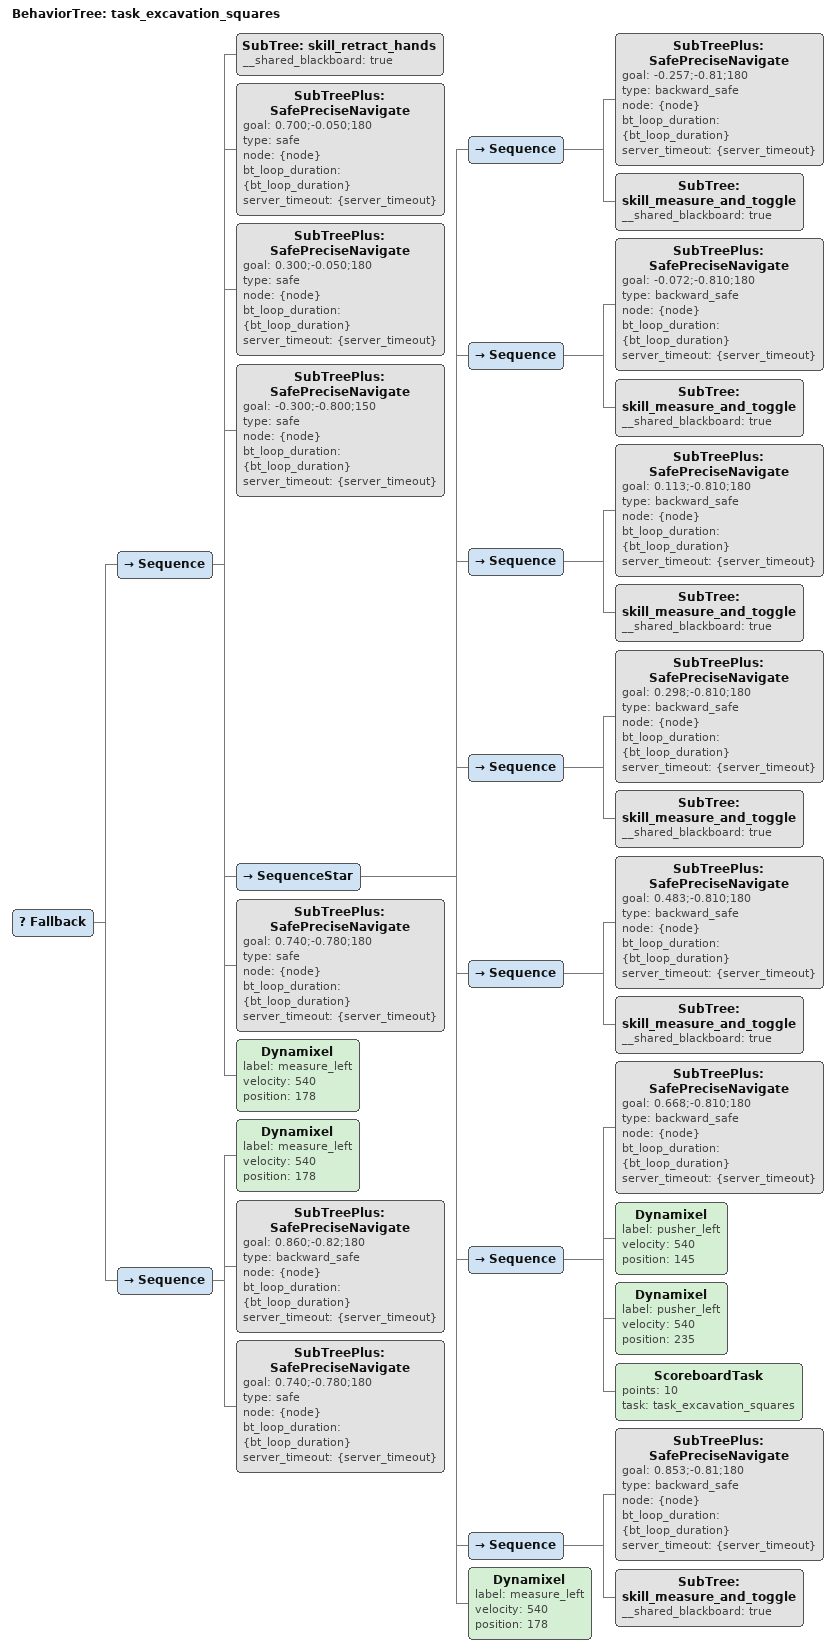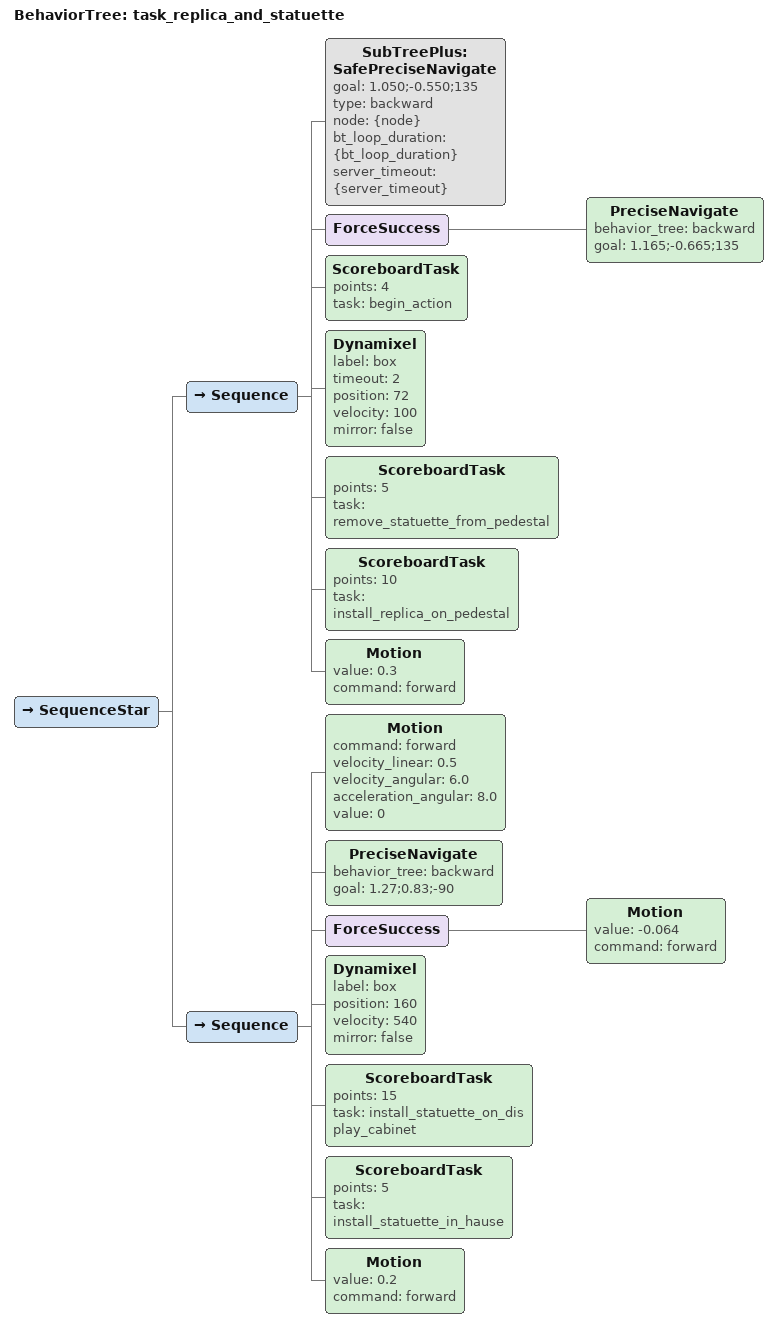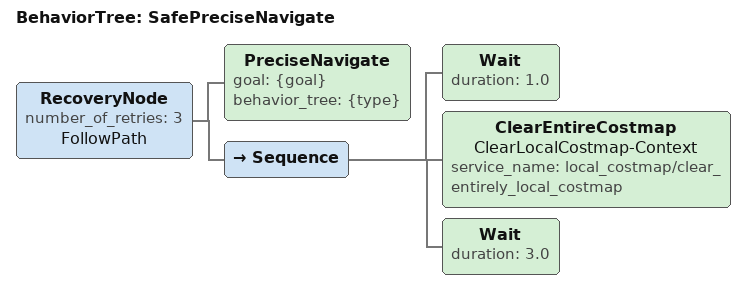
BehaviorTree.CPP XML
<BehaviorTree ID="task_excavation_squares">
    <Fallback>
    	<Sequence>
    	    <SubTree ID="skill_retract_hands" __shared_blackboard="true"/>

            <SubTreePlus ID="SafePreciseNavigate" goal="0.700;-0.050;180" type="safe" node="{node}" bt_loop_duration="{bt_loop_duration}" server_timeout="{server_timeout}"/>
            <SubTreePlus ID="SafePreciseNavigate" goal="0.300;-0.050;180" type="safe" node="{node}" bt_loop_duration="{bt_loop_duration}" server_timeout="{server_timeout}"/>

    	    <SubTreePlus ID="SafePreciseNavigate" goal="-0.300;-0.800;150" type="safe" node="{node}" bt_loop_duration="{bt_loop_duration}" server_timeout="{server_timeout}"/>

            <!-- Priprema -->
            <!--NavigateThrough goal="1.049;-0.07;180|0.539;-0.089;150|0.079;-0.089;150|-0.071;-0.408;150|-0.300;-0.800;150"/-->

            <SequenceStar>

                    <Sequence>
                        <!--Sedma plocica-->
                        <SubTreePlus ID="SafePreciseNavigate" goal="-0.257;-0.81;180" type="backward_safe" node="{node}" bt_loop_duration="{bt_loop_duration}" server_timeout="{server_timeout}"/>
                        <SubTree ID="skill_measure_and_toggle" __shared_blackboard="true"/>
                    </Sequence>

                    <Sequence>
                        <!--Sesta plocica-->
                        <SubTreePlus ID="SafePreciseNavigate" goal="-0.072;-0.810;180" type="backward_safe" node="{node}" bt_loop_duration="{bt_loop_duration}" server_timeout="{server_timeout}"/>
                        <SubTree ID="skill_measure_and_toggle" __shared_blackboard="true"/>
                    </Sequence>

                    <Sequence>
                        <!--Peta plocica-->
                        <SubTreePlus ID="SafePreciseNavigate" goal="0.113;-0.810;180" type="backward_safe" node="{node}" bt_loop_duration="{bt_loop_duration}" server_timeout="{server_timeout}"/>
                        <SubTree ID="skill_measure_and_toggle" __shared_blackboard="true"/>
                    </Sequence>

                    <Sequence>
                        <!--Cetvrta plocica-->
                        <SubTreePlus ID="SafePreciseNavigate" goal="0.298;-0.810;180" type="backward_safe" node="{node}" bt_loop_duration="{bt_loop_duration}" server_timeout="{server_timeout}"/>
                        <SubTree ID="skill_measure_and_toggle" __shared_blackboard="true"/>
                    </Sequence>

                    <Sequence>
                        <!--Treca plocica-->
                        <SubTreePlus ID="SafePreciseNavigate" goal="0.483;-0.810;180" type="backward_safe" node="{node}" bt_loop_duration="{bt_loop_duration}" server_timeout="{server_timeout}"/>
                        <SubTree ID="skill_measure_and_toggle" __shared_blackboard="true"/>
                    </Sequence>

                    <Sequence>
                        <!--Druga plocica-->
                        <SubTreePlus ID="SafePreciseNavigate" goal="0.668;-0.810;180" type="backward_safe" node="{node}" bt_loop_duration="{bt_loop_duration}" server_timeout="{server_timeout}"/>
                        <Dynamixel label="pusher_left" velocity="540" position="145"/>
                        <Dynamixel label="pusher_left" velocity="540" position="235"/>
                        <ScoreboardTask points="10" task="task_excavation_squares"/>
                    </Sequence>

                    <Sequence>
                        <!--Prva plocica-->
                        <SubTreePlus ID="SafePreciseNavigate" goal="0.853;-0.81;180" type="backward_safe" node="{node}" bt_loop_duration="{bt_loop_duration}" server_timeout="{server_timeout}"/>
                        <SubTree ID="skill_measure_and_toggle" __shared_blackboard="true"/>
                    </Sequence>

                    <Dynamixel label="measure_left" velocity="540" position="178"/>

            </SequenceStar>
            <SubTreePlus ID="SafePreciseNavigate" goal="0.740;-0.780;180" type="safe" node="{node}" bt_loop_duration="{bt_loop_duration}" server_timeout="{server_timeout}"/>
            <!--Kada zavrsi spusti ruku-->
            <Dynamixel label="measure_left" velocity="540" position="178"/>
    	</Sequence>
        <Sequence>
            <Dynamixel label="measure_left" velocity="540" position="178"/>
            <SubTreePlus ID="SafePreciseNavigate" goal="0.860;-0.82;180" type="backward_safe" node="{node}" bt_loop_duration="{bt_loop_duration}" server_timeout="{server_timeout}"/>
            <SubTreePlus ID="SafePreciseNavigate" goal="0.740;-0.780;180" type="safe" node="{node}" bt_loop_duration="{bt_loop_duration}" server_timeout="{server_timeout}"/>
        </Sequence>
    </Fallback>
</BehaviorTree>

<BehaviorTree ID="task_replica_and_statuette">
    <SequenceStar>
        <!--Navigate behavior_tree="" goal="1;-0.45;60" /-->
        <Sequence>
            <SubTreePlus ID="SafePreciseNavigate" goal="1.050;-0.550;135" type="backward" node="{node}" bt_loop_duration="{bt_loop_duration}" server_timeout="{server_timeout}"/>
            <!--PreciseNavigate behavior_tree="backward" goal="1.05;-0.55;135" /-->
            <ForceSuccess>
                <PreciseNavigate behavior_tree="backward" goal="1.165;-0.665;135"/>
            </ForceSuccess>

            <!-- Uzmi kocku -->
            <ScoreboardTask points="4" task="begin_action"/>
            <Dynamixel label="box" timeout="2" position="72" velocity="100" mirror="false"/>
            <ScoreboardTask points="5" task="remove_statuette_from_pedestal"/>
            <ScoreboardTask points="10" task="install_replica_on_pedestal"/>
            <Motion value="0.3" command="forward"/>
        </Sequence>
        <Sequence>
            <Motion command="forward" velocity_linear="0.5" velocity_angular="6.0" acceleration_angular="8.0" value="0"/>

            <!-- Ostavi statuetu u kucicu -->
            <PreciseNavigate behavior_tree="backward" goal="1.27;0.83;-90"/>
            <ForceSuccess>
                <Motion value="-0.064" command="forward"/>
            </ForceSuccess>
            <Dynamixel label="box" position="160" velocity="540" mirror="false"/>
            <ScoreboardTask points="15" task="install_statuette_on_display_cabinet"/>
            <ScoreboardTask points="5" task="install_statuette_in_hause"/>

            <Motion value="0.2" command="forward"/>
        </Sequence>
    </SequenceStar>
</BehaviorTree>

<BehaviorTree ID="SafePreciseNavigate">
    <RecoveryNode number_of_retries="3" name="FollowPath">
        <PreciseNavigate goal="{goal}" behavior_tree="{type}"/>
        <Sequence>
            <Wait duration="1.0"/>
            <ClearEntireCostmap name="ClearLocalCostmap-Context" service_name="local_costmap/clear_entirely_local_costmap"/>
            <Wait duration="3.0"/>
        </Sequence>
    </RecoveryNode>
</BehaviorTree>
